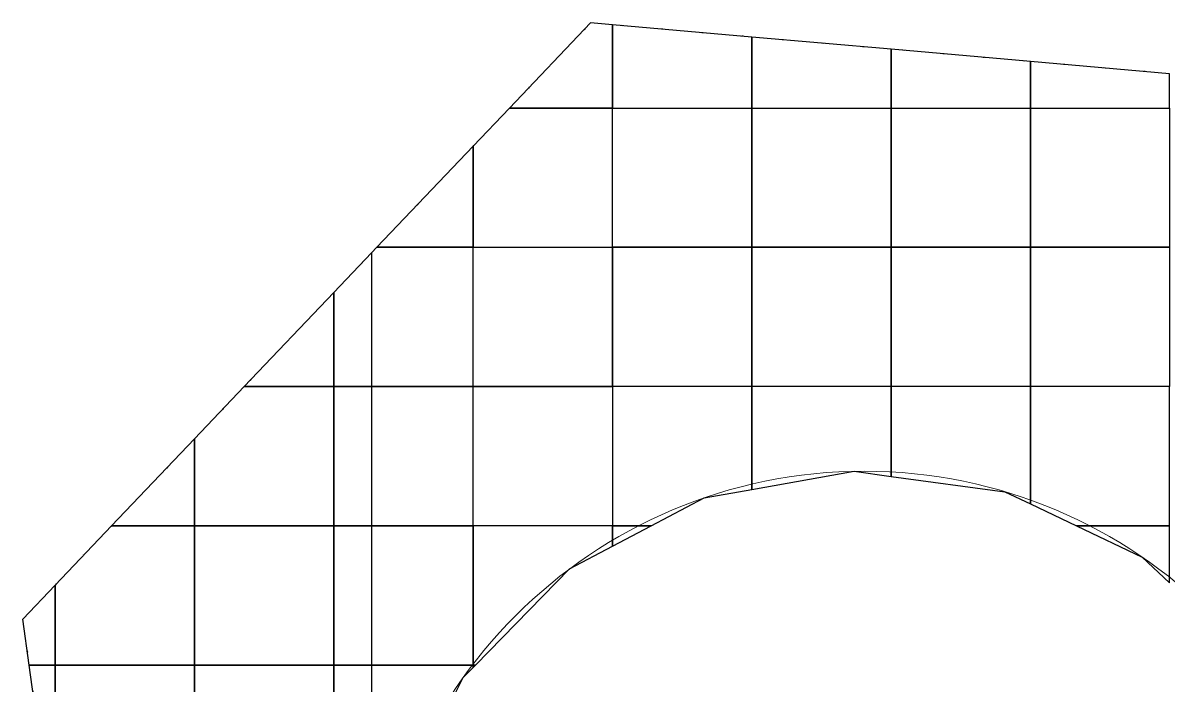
# Model space of a CAD drawing. Header units: metres. Extents: x 7423802 to 7424805, y 5547492 to 5548090.
# Drawn here: x 7424613.2 to 7424701.2, y 5547904.3 to 5547955.1 of the extents above; entities that cross this region are included whole.
import ezdxf
from ezdxf.lldxf.tags import DXFTag

# ---------------------------------------------------------------- set-up
doc = ezdxf.new("R2010")
doc.units = ezdxf.units.M
doc.header["$XCLIPFRAME"] = 0
doc.linetypes.add('ACAD_ISO07W100', pattern=[3, 0, -3])
doc.styles.get("Standard").update_dxf_attribs({"font": 'simplex.shx'})
tags = doc.linetypes.add('GAS_LINE', pattern='A,12.7,-5.08,["GAS",Standard,S=2.54,R=0,X=-2.54,Y=-1.27],-6.35', length=24.13).pattern_tags.tags
tags[6] = DXFTag(74, 10)
picture_1 = doc.add_image_def('image1.jpg', size_in_pixel=(1024, 1024))

msp = doc.modelspace()

# ---------------------------------------------------------------- linework, layer by layer
at = {"color": 2, "linetype": 'ACAD_ISO07W100', "lineweight": -3, "elevation": 208, "flags": 128}
msp.add_lwpolyline([(7424754.803, 5547896.905), (7424719.85, 5547949.608), (7424656.852, 5547955.141), (7424613.248, 5547909.337), (7424621.872, 5547846.688), (7424676.231, 5547814.369), (7424735.39, 5547836.718)], close=True, dxfattribs=at)
at = {"color": 3, "linetype": 'GAS_LINE', "lineweight": 5}
msp.add_circle((7424677.875, 5547882.839, 208), 37.854, dxfattribs=at)

# ---------------------------------------------------------------- pictures from other files: only their frames are drawn
image = msp.add_image(picture_1, insert=(7424647.838, 5547948.6, 208), size_in_units=(10.701, 10.701))
image.set_boundary_path([(266.2, 1023.5), (1023.5, 1023.5), (1023.5, 411.7), (862.12, 397.52), (266.2, 1023.5)])
image = msp.add_image(picture_1, insert=(7424658.539, 5547948.6, 208), size_in_units=(10.701, 10.701))
image.set_boundary_path([(-0.5, 411.7), (-0.5, 1023.5), (1023.5, 1023.5), (1023.5, 501.63), (-0.5, 411.7)])
image = msp.add_image(picture_1, insert=(7424669.239, 5547948.6, 208), size_in_units=(10.701, 10.701))
image.set_boundary_path([(-0.5, 501.63), (-0.5, 1023.5), (1023.5, 1023.5), (1023.5, 591.57), (-0.5, 501.63)])
image = msp.add_image(picture_1, insert=(7424679.94, 5547948.6, 208), size_in_units=(10.701, 10.701))
image.set_boundary_path([(-0.5, 591.57), (-0.5, 1023.5), (1023.5, 1023.5), (1023.5, 681.5), (-0.5, 591.57)])
image = msp.add_image(picture_1, insert=(7424690.641, 5547948.6, 208), size_in_units=(10.701, 10.701))
image.set_boundary_path([(-0.5, 681.5), (-0.5, 1023.5), (1023.5, 1023.5), (1023.5, 771.44), (-0.5, 681.5)])
image = msp.add_image(picture_1, insert=(7424647.838, 5547937.899, 208), size_in_units=(10.701, 10.701))
image.set_boundary_path([(-0.5, 279.66), (-0.5, 1023.5), (1023.5, 1023.5), (1023.5, -0.5), (266.2, -0.5), (-0.5, 279.66)])
image = msp.add_image(picture_1, insert=(7424658.539, 5547937.899, 208), size_in_units=(10.701, 10.701))
image.dxf.flags = 7
image = msp.add_image(picture_1, insert=(7424669.239, 5547937.899, 208), size_in_units=(10.701, 10.701))
image.dxf.flags = 7
image = msp.add_image(picture_1, insert=(7424679.94, 5547937.899, 208), size_in_units=(10.701, 10.701))
image.dxf.flags = 7
image = msp.add_image(picture_1, insert=(7424690.641, 5547937.899, 208), size_in_units=(10.701, 10.701))
image.dxf.flags = 7
image = msp.add_image(picture_1, insert=(7424637.137, 5547937.899, 208), size_in_units=(10.701, 10.701))
image.set_boundary_path([(315.38, 1023.5), (1023.5, 1023.5), (1023.5, 279.66), (315.38, 1023.5)])
image = msp.add_image(picture_1, insert=(7424637.137, 5547927.199, 208), size_in_units=(10.701, 10.701))
image.set_boundary_path([(275.45, 1023.5), (1023.5, 1023.5), (1023.5, -0.5), (315.38, -0.5), (275.45, 41.44), (275.45, 1023.5)])
image = msp.add_image(picture_1, insert=(7424647.838, 5547927.199, 208), size_in_units=(10.701, 10.701))
image.dxf.flags = 7
image = msp.add_image(picture_1, insert=(7424658.539, 5547927.199, 208), size_in_units=(10.701, 10.701))
image.dxf.flags = 7
image = msp.add_image(picture_1, insert=(7424669.239, 5547927.199, 208), size_in_units=(10.701, 10.701))
image.dxf.flags = 7
image = msp.add_image(picture_1, insert=(7424679.94, 5547927.199, 208), size_in_units=(10.701, 10.701))
image.dxf.flags = 7
image = msp.add_image(picture_1, insert=(7424690.641, 5547927.199, 208), size_in_units=(10.701, 10.701))
image.dxf.flags = 7
image = msp.add_image(picture_1, insert=(7424637.137, 5547927.199, 208), size_in_units=(10.701, 10.701))
image.set_boundary_path([(275.45, 1023.5), (-0.5, 1023.5), (-0.5, 331.31), (275.45, 41.44), (275.45, 1023.5)])
image = msp.add_image(picture_1, insert=(7424626.437, 5547927.199, 208), size_in_units=(10.701, 10.701))
image.set_boundary_path([(1023.5, 331.31), (1023.5, 1023.5), (364.55, 1023.5), (1023.5, 331.31)])
image = msp.add_image(picture_1, insert=(7424626.437, 5547916.498, 208), size_in_units=(10.701, 10.701))
image.set_boundary_path([(364.55, -0.5), (1023.5, -0.5), (1023.5, 1023.5), (-0.5, 1023.5), (-0.5, 382.97), (364.55, -0.5)])
image = msp.add_image(picture_1, insert=(7424637.137, 5547916.498, 208), size_in_units=(10.701, 10.701))
image.set_boundary_path([(275.45, 1023.5), (-0.5, 1023.5), (-0.5, -0.5), (275.45, -0.5), (275.45, 1023.5)])
image = msp.add_image(picture_1, insert=(7424637.137, 5547916.498, 208), size_in_units=(10.701, 10.701))
image.set_boundary_path([(275.45, 1023.5), (1023.5, 1023.5), (1023.5, -0.5), (275.45, -0.5), (275.45, 1023.5)])
image = msp.add_image(picture_1, insert=(7424647.838, 5547916.498, 208), size_in_units=(10.701, 10.701))
image.dxf.flags = 7
image = msp.add_image(picture_1, insert=(7424658.539, 5547916.498, 208), size_in_units=(10.701, 10.701))
image.set_boundary_path([(1023.5, 756.24), (1023.5, -0.5), (-0.5, -0.5), (-0.5, 1023.5), (285.11, 1023.5), (674.13, 818.2), (1023.5, 756.24)])
image = msp.add_image(picture_1, insert=(7424669.239, 5547916.498, 208), size_in_units=(10.701, 10.701))
image.set_boundary_path([(1023.5, 659.65), (1023.5, -0.5), (-0.5, -0.5), (-0.5, 756.24), (751.6, 622.85), (1023.5, 659.65)])
image = msp.add_image(picture_1, insert=(7424679.94, 5547916.498, 208), size_in_units=(10.701, 10.701))
image.set_boundary_path([(1023.5, 862.14), (1023.5, -0.5), (-0.5, -0.5), (-0.5, 659.65), (836.17, 772.9), (1023.5, 862.14)])
image = msp.add_image(picture_1, insert=(7424690.641, 5547916.498, 208), size_in_units=(10.701, 10.701))
image.set_boundary_path([(338.2, 1023.5), (1023.5, 1023.5), (1023.5, -0.5), (-0.5, -0.5), (-0.5, 862.14), (338.2, 1023.5)])
image = msp.add_image(picture_1, insert=(7424615.736, 5547916.498, 208), size_in_units=(10.701, 10.701))
image.set_boundary_path([(1023.5, 382.97), (1023.5, 1023.5), (413.73, 1023.5), (1023.5, 382.97)])
image = msp.add_image(picture_1, insert=(7424615.736, 5547905.797, 208), size_in_units=(10.701, 10.701))
image.set_boundary_path([(413.73, -0.5), (1023.5, -0.5), (1023.5, 1023.5), (-0.5, 1023.5), (-0.5, 434.63), (413.73, -0.5)])
image = msp.add_image(picture_1, insert=(7424626.437, 5547905.797, 208), size_in_units=(10.701, 10.701))
image.dxf.flags = 7
image = msp.add_image(picture_1, insert=(7424637.137, 5547905.797, 208), size_in_units=(10.701, 10.701))
image.set_boundary_path([(275.45, 1023.5), (-0.5, 1023.5), (-0.5, -0.5), (275.45, -0.5), (275.45, 1023.5)])
image = msp.add_image(picture_1, insert=(7424637.137, 5547905.797, 208), size_in_units=(10.701, 10.701))
image.set_boundary_path([(275.45, 1023.5), (1023.5, 1023.5), (1023.5, -0.5), (275.45, -0.5), (275.45, 1023.5)])
image = msp.add_image(picture_1, insert=(7424647.838, 5547905.797, 208), size_in_units=(10.701, 10.701))
image.set_boundary_path([(1023.5, 150.23), (1023.5, -0.5), (-0.5, -0.5), (-0.5, 1023.5), (15.95, 1023.5), (708.78, 316.32), (1023.5, 150.23)])
image = msp.add_image(picture_1, insert=(7424658.539, 5547905.797, 208), size_in_units=(10.701, 10.701))
image.set_boundary_path([(285.11, -0.5), (-0.5, -0.5), (-0.5, 150.23), (285.11, -0.5)])
image = msp.add_image(picture_1, insert=(7424690.641, 5547905.797, 208), size_in_units=(10.701, 10.701))
image.set_boundary_path([(1023.5, 419.41), (1023.5, -0.5), (338.2, -0.5), (822.09, 230.02), (1023.5, 419.41)])
image = msp.add_image(picture_1, insert=(7424605.036, 5547905.797, 208), size_in_units=(10.701, 10.701))
image.set_boundary_path([(1023.5, 434.63), (1023.5, 1023.5), (832.03, 1023.5), (785.4, 684.74), (1023.5, 434.63)])
image = msp.add_image(picture_1, insert=(7424605.036, 5547895.097, 208), size_in_units=(10.701, 10.701))
image.set_boundary_path([(832.03, -0.5), (1023.5, -0.5), (1023.5, 1023.5), (972.99, 1023.5), (832.03, -0.5)])
image = msp.add_image(picture_1, insert=(7424615.736, 5547895.097, 208), size_in_units=(10.701, 10.701))
image.dxf.flags = 7
image = msp.add_image(picture_1, insert=(7424626.437, 5547895.097, 208), size_in_units=(10.701, 10.701))
image.dxf.flags = 7
image = msp.add_image(picture_1, insert=(7424637.137, 5547895.097, 208), size_in_units=(10.701, 10.701))
image.set_boundary_path([(275.45, 1023.5), (-0.5, 1023.5), (-0.5, -0.5), (275.45, -0.5), (275.45, 1023.5)])
image = msp.add_image(picture_1, insert=(7424637.137, 5547895.097, 208), size_in_units=(10.701, 10.701))
image.set_boundary_path([(275.45, 1023.5), (482.18, 1023.5), (949.9, 91.4), (1023.5, 16.29), (1023.5, -0.5), (275.45, -0.5), (275.45, 1023.5)])
image = msp.add_image(picture_1, insert=(7424647.838, 5547895.097, 208), size_in_units=(10.701, 10.701))
image.set_boundary_path([(15.95, -0.5), (-0.5, -0.5), (-0.5, 16.29), (15.95, -0.5)])

doc.saveas('drawing.dxf')
